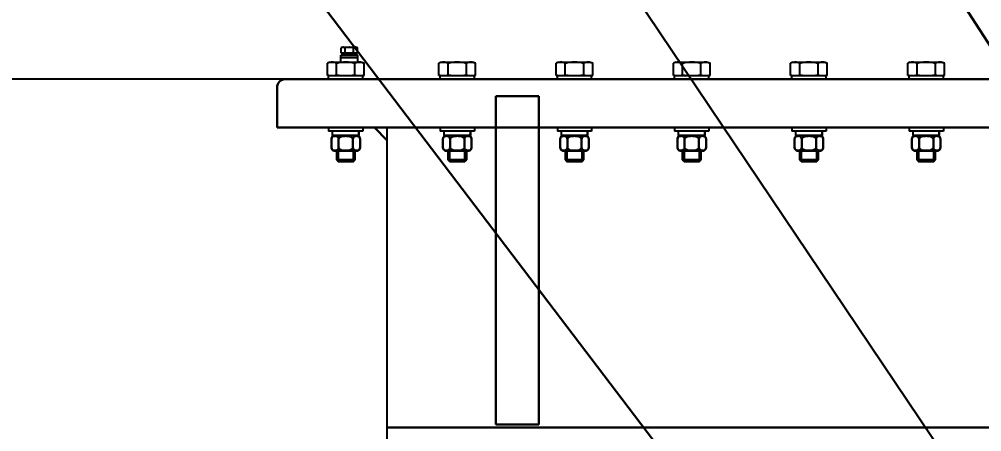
# Model space of a CAD drawing. Extents: x 54056 to 359947, y -41534 to 373650.
# Drawn here: x 79357 to 80031, y -25127 to -24838 of the extents above; entities that cross this region are included whole.
import ezdxf

# ---------------------------------------------------------------- set-up
doc = ezdxf.new("R2010")
doc.units = 0
doc.header["$LTSCALE"] = 3
doc.header["$MEASUREMENT"] = 0
doc.layers.get('0').update_dxf_attribs({"linetype": 'CONTINUOUS', "lineweight": 30})
doc.layers.get('DEFPOINTS').update_dxf_attribs({"linetype": 'CONTINUOUS', "lineweight": 20})
doc.layers.add('02___PRT_ALL_AXES', color=7, linetype='CONTINUOUS')
doc.layers.add('CHAMFER', color=7, linetype='CONTINUOUS')
doc.styles.get("Standard").update_dxf_attribs({"font": 'STFANGSO.TTF', "width": 0.7})
doc.dimstyles.new('1-15', dxfattribs={"dimscale": 20, "dimtxt": 3.5, "dimasz": 2, "dimexe": 1.5, "dimexo": 0.5, "dimgap": 0.5, "dimtad": 1, "dimtoh": 1, "dimdec": 1, "dimdsep": 46, "dimtxsty": 'Standard', "dimcen": 2.5, "dimclrd": 3, "dimclre": 3, "dimclrt": 3, "dimadec": 0, "dimazin": 2, "dimtfac": 1, "dimtdec": 1, "dimtmove": 0, "dimatfit": 2, "dimfxl": 1, "dimarcsym": 0})

# ---------------------------------------------------------------- blocks, each defined once
blk = doc.blocks.new('*D36')
at = {"color": 3, "linetype": 'ByBlock', "lineweight": -2, "transparency": 16777216}
for p, q in [((79861.25, -24880.21), (78268.5, -24880.21)), ((78298.5, -24920.21), (78298.5, -27000.21)), ((79861.25, -27040.21), (78268.5, -27040.21))]:
    blk.add_line(p, q, dxfattribs=at)
at = {"color": 3, "linetype": 'ByBlock', "transparency": 16777216}
for points in [[(78291.84, -24920.21), (78305.17, -24920.21), (78298.5, -24880.21)], [(78291.84, -27000.21), (78305.17, -27000.21), (78298.5, -27040.21)]]:
    blk.add_solid(points, dxfattribs=at)
at = {"layer": 'DEFPOINTS', "color": 0, "linetype": 'ByBlock', "transparency": 16777216}
for p in [(79871.25, -24880.21), (78298.5, -27040.21), (79871.25, -27040.21)]:
    blk.add_point(p, dxfattribs=at)
at = {"color": 3, "linetype": 'ByBlock', "lineweight": 30, "transparency": 16777216, "insert": (78252.66, -25960.21), "char_height": 70, "attachment_point": 5, "rotation": 90}
blk.add_mtext('2145', dxfattribs=at)
blk = doc.blocks.new('*D37')
at = {"color": 3, "linetype": 'ByBlock', "lineweight": -2, "transparency": 16777216}
for p, q in [((80520.75, -24685.21), (78126.99, -24685.21)), ((78156.99, -24725.21), (78156.99, -27000.21)), ((78864.14, -27040.21), (78126.99, -27040.21))]:
    blk.add_line(p, q, dxfattribs=at)
at = {"color": 3, "linetype": 'ByBlock', "transparency": 16777216}
for points in [[(78150.33, -24725.21), (78163.66, -24725.21), (78156.99, -24685.21)], [(78150.33, -27000.21), (78163.66, -27000.21), (78156.99, -27040.21)]]:
    blk.add_solid(points, dxfattribs=at)
at = {"layer": 'DEFPOINTS', "color": 0, "linetype": 'ByBlock', "transparency": 16777216}
for p in [(80530.75, -24685.21), (78156.99, -27040.21), (78874.14, -27040.21)]:
    blk.add_point(p, dxfattribs=at)
at = {"color": 3, "linetype": 'ByBlock', "lineweight": 30, "transparency": 16777216, "insert": (78111.15, -25862.71), "char_height": 70, "attachment_point": 5, "rotation": 90}
blk.add_mtext('2340', dxfattribs=at)

msp = doc.modelspace()

# ---------------------------------------------------------------- linework, layer by layer
at = {"color": 1, "linetype": 'ByBlock'}
for p, q in [((79907.229, -25273), (79370.867, -24566.745)), ((80216.753, -25459.921), (79616.819, -24566.745)), ((80426.453, -25462.498), (79845.652, -24560.802))]:
    msp.add_line(p, q, dxfattribs=at)
at = {"color": 7, "linetype": 'Continuous'}
for p, q in [((79582.476, -24862.013), (79594.024, -24862.013)), ((79592.9, -24863.613), (79592.9, -24862.34)), ((79543.75, -24880.213), (81505.75, -24880.213)), ((79572.918, -24877.713), (79573.874, -24877.713)), ((79578.379, -24877.713), (79581.246, -24877.713)), ((79590.254, -24877.713), (79593.121, -24877.713)), ((79597.626, -24877.713), (79598.582, -24877.713)), ((79650.918, -24877.713), (79651.874, -24877.713)), ((79656.379, -24877.713), (79659.246, -24877.713)), ((79668.254, -24877.713), (79671.121, -24877.713)), ((79675.626, -24877.713), (79676.582, -24877.713)), ((79732.918, -24877.713), (79733.874, -24877.713)), ((79738.379, -24877.713), (79741.246, -24877.713)), ((79750.254, -24877.713), (79753.121, -24877.713)), ((79757.626, -24877.713), (79758.582, -24877.713)), ((79814.918, -24877.713), (79815.874, -24877.713)), ((79820.379, -24877.713), (79823.246, -24877.713)), ((79832.254, -24877.713), (79835.121, -24877.713)), ((79839.626, -24877.713), (79840.582, -24877.713)), ((79896.918, -24877.713), (79897.874, -24877.713)), ((79902.379, -24877.713), (79905.246, -24877.713)), ((79914.254, -24877.713), (79917.121, -24877.713)), ((79921.626, -24877.713), (79922.582, -24877.713)), ((79978.918, -24877.713), (79979.874, -24877.713)), ((79984.379, -24877.713), (79987.246, -24877.713)), ((79996.254, -24877.713), (79999.121, -24877.713)), ((80003.626, -24877.713), (80004.582, -24877.713)), ((79537.75, -24886.213), (79537.75, -24914.213)), ((79690.75, -24892.213), (79690.75, -25122.213)), ((79690.75, -24892.213), (79720.75, -24892.213)), ((79720.75, -25122.213), (79720.75, -24892.213)), ((81328.75, -24914.213), (79537.75, -24914.213)), ((79594.95, -24919.813), (79594.95, -24917.04)), ((79614.75, -24923.213), (79605.75, -24914.213)), ((79672.95, -24919.813), (79672.95, -24917.04)), ((79754.95, -24919.813), (79754.95, -24917.04)), ((79836.95, -24919.813), (79836.95, -24917.04)), ((79918.95, -24919.813), (79918.95, -24917.04)), ((80000.95, -24919.813), (80000.95, -24917.04)), ((79575.735, -24928.109), (79575.735, -24922.317)), ((79576.55, -24919.813), (79594.95, -24919.813)), ((79580.743, -24928.109), (79580.743, -24922.317)), ((79590.758, -24928.109), (79590.758, -24922.317)), ((79594.754, -24919.813), (79594.754, -24919.807)), ((79595.765, -24928.109), (79595.765, -24922.317)), ((79653.735, -24928.109), (79653.735, -24922.317)), ((79654.55, -24919.813), (79672.95, -24919.813)), ((79658.743, -24928.109), (79658.743, -24922.317)), ((79668.758, -24928.109), (79668.758, -24922.317)), ((79672.754, -24919.813), (79672.754, -24919.807)), ((79673.765, -24928.109), (79673.765, -24922.317)), ((79735.735, -24928.109), (79735.735, -24922.317)), ((79736.55, -24919.813), (79754.95, -24919.813)), ((79740.743, -24928.109), (79740.743, -24922.317)), ((79750.758, -24928.109), (79750.758, -24922.317)), ((79754.754, -24919.813), (79754.754, -24919.807)), ((79755.765, -24928.109), (79755.765, -24922.317)), ((79817.735, -24928.109), (79817.735, -24922.317)), ((79818.55, -24919.813), (79836.95, -24919.813)), ((79822.743, -24928.109), (79822.743, -24922.317)), ((79832.758, -24928.109), (79832.758, -24922.317)), ((79836.754, -24919.813), (79836.754, -24919.807)), ((79837.765, -24928.109), (79837.765, -24922.317)), ((79899.735, -24928.109), (79899.735, -24922.317)), ((79900.55, -24919.813), (79918.95, -24919.813)), ((79904.743, -24928.109), (79904.743, -24922.317)), ((79914.758, -24928.109), (79914.758, -24922.317)), ((79918.754, -24919.813), (79918.754, -24919.807)), ((79919.765, -24928.109), (79919.765, -24922.317)), ((79981.735, -24928.109), (79981.735, -24922.317)), ((79982.55, -24919.813), (80000.95, -24919.813)), ((79986.743, -24928.109), (79986.743, -24922.317)), ((79996.758, -24928.109), (79996.758, -24922.317)), ((80000.754, -24919.813), (80000.754, -24919.807)), ((80001.765, -24928.109), (80001.765, -24922.317)), ((79578.239, -24930.613), (79593.261, -24930.613)), ((79579.4, -24930.613), (79579.4, -24936.768)), ((79592.1, -24930.613), (79592.1, -24936.768)), ((79656.239, -24930.613), (79671.261, -24930.613)), ((79657.4, -24930.613), (79657.4, -24936.768)), ((79670.1, -24930.613), (79670.1, -24936.768)), ((79738.239, -24930.613), (79753.261, -24930.613)), ((79739.4, -24930.613), (79739.4, -24936.768)), ((79752.1, -24930.613), (79752.1, -24936.768)), ((79820.239, -24930.613), (79835.261, -24930.613)), ((79821.4, -24930.613), (79821.4, -24936.768)), ((79834.1, -24930.613), (79834.1, -24936.768)), ((79902.239, -24930.613), (79917.261, -24930.613)), ((79903.4, -24930.613), (79903.4, -24936.768)), ((79916.1, -24930.613), (79916.1, -24936.768)), ((79984.239, -24930.613), (79999.261, -24930.613)), ((79985.4, -24930.613), (79985.4, -24936.768)), ((79998.1, -24930.613), (79998.1, -24936.768)), ((79580.67, -24938.038), (79579.4, -24936.768)), ((79592.1, -24936.768), (79579.4, -24936.768)), ((79590.83, -24938.038), (79592.1, -24936.768)), ((79658.67, -24938.038), (79657.4, -24936.768)), ((79670.1, -24936.768), (79657.4, -24936.768)), ((79668.83, -24938.038), (79670.1, -24936.768)), ((79740.67, -24938.038), (79739.4, -24936.768)), ((79752.1, -24936.768), (79739.4, -24936.768)), ((79750.83, -24938.038), (79752.1, -24936.768)), ((79822.67, -24938.038), (79821.4, -24936.768)), ((79834.1, -24936.768), (79821.4, -24936.768)), ((79832.83, -24938.038), (79834.1, -24936.768)), ((79904.67, -24938.038), (79903.4, -24936.768)), ((79916.1, -24936.768), (79903.4, -24936.768)), ((79914.83, -24938.038), (79916.1, -24936.768)), ((79986.67, -24938.038), (79985.4, -24936.768)), ((79998.1, -24936.768), (79985.4, -24936.768)), ((79996.83, -24938.038), (79998.1, -24936.768)), ((79580.353, -24938.038), (79591.148, -24938.038)), ((79658.353, -24938.038), (79669.148, -24938.038)), ((79740.353, -24938.038), (79751.148, -24938.038)), ((79822.353, -24938.038), (79833.148, -24938.038)), ((79904.353, -24938.038), (79915.148, -24938.038)), ((79986.353, -24938.038), (79997.148, -24938.038)), ((79637.75, -25124.213), (79614.75, -25124.213)), ((79637.75, -25124.213), (80069.715, -25124.213)), ((79720.75, -25122.213), (79690.75, -25122.213))]:
    msp.add_line(p, q, dxfattribs=at)
at = {"color": 2, "linetype": 'Continuous'}
for p, q in [((79580.353, -24938.038), (79580.353, -24930.613)), ((79591.148, -24938.038), (79591.148, -24930.613)), ((79658.353, -24938.038), (79658.353, -24930.613)), ((79669.148, -24938.038), (79669.148, -24930.613)), ((79740.353, -24938.038), (79740.353, -24930.613)), ((79751.148, -24938.038), (79751.148, -24930.613)), ((79822.353, -24938.038), (79822.353, -24930.613)), ((79833.148, -24938.038), (79833.148, -24930.613)), ((79904.353, -24938.038), (79904.353, -24930.613)), ((79915.148, -24938.038), (79915.148, -24930.613)), ((79986.353, -24938.038), (79986.353, -24930.613)), ((79997.148, -24938.038), (79997.148, -24930.613))]:
    msp.add_line(p, q, dxfattribs=at)
at = {"color": 7, "linetype": 'Continuous'}
for centre, radius, start, end in [((79543.75, -24886.213), 6, 90, 180), ((79578.239, -24922.317), 2.504, 90, 179.999794), ((79593.261, -24922.317), 2.504, 0, 90), ((79656.239, -24922.317), 2.504, 90, 179.999794), ((79671.261, -24922.317), 2.504, 0, 90), ((79738.239, -24922.317), 2.504, 90, 179.999794), ((79753.261, -24922.317), 2.504, 0, 90), ((79820.239, -24922.317), 2.504, 90, 179.999794), ((79835.261, -24922.317), 2.504, 0, 90), ((79902.239, -24922.317), 2.504, 90, 179.999794), ((79917.261, -24922.317), 2.504, 0, 90), ((79984.239, -24922.317), 2.504, 90, 179.999794), ((79999.261, -24922.317), 2.504, 0, 90), ((79578.239, -24928.109), 2.504, 180.000002, 270), ((79593.261, -24928.109), 2.504, 270, 359.999871), ((79656.239, -24928.109), 2.504, 180.000002, 270), ((79671.261, -24928.109), 2.504, 270, 359.999871), ((79738.239, -24928.109), 2.504, 180.000002, 270), ((79753.261, -24928.109), 2.504, 270, 359.999871), ((79820.239, -24928.109), 2.504, 180.000002, 270), ((79835.261, -24928.109), 2.504, 270, 359.999871), ((79902.239, -24928.109), 2.504, 180.000002, 270), ((79917.261, -24928.109), 2.504, 270, 359.999871), ((79984.239, -24928.109), 2.504, 180.000002, 270), ((79999.261, -24928.109), 2.504, 270, 359.999871)]:
    msp.add_arc(centre, radius, start, end, dxfattribs=at)
for centre, major_axis, start_param, end_param in [((79588.25, -24861.84), (0, 8.054), 4.4904069, 4.6908819), ((79588.25, -24862.34), (0, 8.054), -1.7295451, -1.536876), ((79585.75, -24916.54), (0, 15.935), 4.5058642, 4.7015192), ((79585.75, -24917.04), (0, 15.935), -1.7457208, -1.5527772), ((79663.75, -24916.54), (0, 15.935), 4.5058642, 4.7015192), ((79663.75, -24917.04), (0, 15.935), -1.7457208, -1.5527772), ((79745.75, -24916.54), (0, 15.935), 4.5058642, 4.7015192), ((79745.75, -24917.04), (0, 15.935), -1.7457208, -1.5527772), ((79827.75, -24916.54), (0, 15.935), 4.5058642, 4.7015192), ((79827.75, -24917.04), (0, 15.935), -1.7457208, -1.5527772), ((79909.75, -24916.54), (0, 15.935), 4.5058642, 4.7015192), ((79909.75, -24917.04), (0, 15.935), -1.7457208, -1.5527772), ((79991.75, -24916.54), (0, 15.935), 4.5058642, 4.7015192), ((79991.75, -24917.04), (0, 15.935), -1.7457208, -1.5527772)]:
    msp.add_ellipse(centre, major_axis=major_axis, ratio=0.5773503, start_param=start_param, end_param=end_param, dxfattribs=at)
for points, knots in [([(79579.4, -24920.288), (79579.073, -24920.166), (79578.37, -24920.061), (79577.291, -24920.145), (79576.083, -24920.746), (79575.735, -24921.759), (79575.735, -24922.317)], [0, 0, 0, 0, 0.2140288, 0.4263906, 0.658478, 1, 1, 1, 1]), ([(79580.743, -24922.317), (79580.743, -24921.811), (79580.471, -24920.908), (79579.724, -24920.409), (79579.4, -24920.288)], [0, 0, 0, 0, 0.5933627, 1, 1, 1, 1]), ([(79590.758, -24922.317), (79590.758, -24922.071), (79590.598, -24921.572), (79590.066, -24921.035), (79589.414, -24920.666), (79588.473, -24920.339), (79587.24, -24920.141), (79585.751, -24920.078), (79584.261, -24920.141), (79583.028, -24920.338), (79582.087, -24920.666), (79581.435, -24921.035), (79580.902, -24921.572), (79580.743, -24922.071), (79580.743, -24922.317)], [0, 0, 0, 0, 0.0619982, 0.1243731, 0.1869244, 0.2495357, 0.3746946, 0.4999514, 0.6252133, 0.7503915, 0.8130192, 0.8755882, 0.9379929, 1, 1, 1, 1]), ([(79592.1, -24920.288), (79591.775, -24920.41), (79591.029, -24920.908), (79590.758, -24921.811), (79590.758, -24922.317)], [0, 0, 0, 0, 0.4066719, 1, 1, 1, 1]), ([(79595.765, -24922.317), (79595.765, -24921.759), (79595.417, -24920.746), (79594.209, -24920.145), (79593.13, -24920.061), (79592.427, -24920.166), (79592.1, -24920.288)], [0, 0, 0, 0, 0.3414928, 0.5735687, 0.7859444, 1, 1, 1, 1]), ([(79657.4, -24920.288), (79657.073, -24920.166), (79656.37, -24920.061), (79655.291, -24920.145), (79654.083, -24920.746), (79653.735, -24921.759), (79653.735, -24922.317)], [0, 0, 0, 0, 0.2140288, 0.4263906, 0.658478, 1, 1, 1, 1]), ([(79658.743, -24922.317), (79658.743, -24921.811), (79658.471, -24920.908), (79657.724, -24920.409), (79657.4, -24920.288)], [0, 0, 0, 0, 0.5933627, 1, 1, 1, 1]), ([(79668.758, -24922.317), (79668.758, -24922.071), (79668.598, -24921.572), (79668.066, -24921.035), (79667.414, -24920.666), (79666.473, -24920.339), (79665.24, -24920.141), (79663.751, -24920.078), (79662.261, -24920.141), (79661.028, -24920.338), (79660.087, -24920.666), (79659.435, -24921.035), (79658.902, -24921.572), (79658.743, -24922.071), (79658.743, -24922.317)], [0, 0, 0, 0, 0.0619982, 0.1243731, 0.1869244, 0.2495357, 0.3746946, 0.4999514, 0.6252133, 0.7503915, 0.8130192, 0.8755882, 0.9379929, 1, 1, 1, 1]), ([(79670.1, -24920.288), (79669.775, -24920.41), (79669.029, -24920.908), (79668.758, -24921.811), (79668.758, -24922.317)], [0, 0, 0, 0, 0.4066719, 1, 1, 1, 1]), ([(79673.765, -24922.317), (79673.765, -24921.759), (79673.417, -24920.746), (79672.209, -24920.145), (79671.13, -24920.061), (79670.427, -24920.166), (79670.1, -24920.288)], [0, 0, 0, 0, 0.3414928, 0.5735687, 0.7859444, 1, 1, 1, 1]), ([(79739.4, -24920.288), (79739.073, -24920.166), (79738.37, -24920.061), (79737.291, -24920.145), (79736.083, -24920.746), (79735.735, -24921.759), (79735.735, -24922.317)], [0, 0, 0, 0, 0.2140288, 0.4263906, 0.658478, 1, 1, 1, 1]), ([(79740.743, -24922.317), (79740.743, -24921.811), (79740.471, -24920.908), (79739.724, -24920.409), (79739.4, -24920.288)], [0, 0, 0, 0, 0.5933627, 1, 1, 1, 1]), ([(79750.758, -24922.317), (79750.758, -24922.071), (79750.598, -24921.572), (79750.066, -24921.035), (79749.414, -24920.666), (79748.473, -24920.339), (79747.24, -24920.141), (79745.751, -24920.078), (79744.261, -24920.141), (79743.028, -24920.338), (79742.087, -24920.666), (79741.435, -24921.035), (79740.902, -24921.572), (79740.743, -24922.071), (79740.743, -24922.317)], [0, 0, 0, 0, 0.0619982, 0.1243731, 0.1869244, 0.2495357, 0.3746946, 0.4999514, 0.6252133, 0.7503915, 0.8130192, 0.8755882, 0.9379929, 1, 1, 1, 1]), ([(79752.1, -24920.288), (79751.775, -24920.41), (79751.029, -24920.908), (79750.758, -24921.811), (79750.758, -24922.317)], [0, 0, 0, 0, 0.4066719, 1, 1, 1, 1]), ([(79755.765, -24922.317), (79755.765, -24921.759), (79755.417, -24920.746), (79754.209, -24920.145), (79753.13, -24920.061), (79752.427, -24920.166), (79752.1, -24920.288)], [0, 0, 0, 0, 0.3414928, 0.5735687, 0.7859444, 1, 1, 1, 1]), ([(79821.4, -24920.288), (79821.073, -24920.166), (79820.37, -24920.061), (79819.291, -24920.145), (79818.083, -24920.746), (79817.735, -24921.759), (79817.735, -24922.317)], [0, 0, 0, 0, 0.2140288, 0.4263906, 0.658478, 1, 1, 1, 1]), ([(79822.743, -24922.317), (79822.743, -24921.811), (79822.471, -24920.908), (79821.724, -24920.409), (79821.4, -24920.288)], [0, 0, 0, 0, 0.5933627, 1, 1, 1, 1]), ([(79832.758, -24922.317), (79832.758, -24922.071), (79832.598, -24921.572), (79832.066, -24921.035), (79831.414, -24920.666), (79830.473, -24920.339), (79829.24, -24920.141), (79827.751, -24920.078), (79826.261, -24920.141), (79825.028, -24920.338), (79824.087, -24920.666), (79823.435, -24921.035), (79822.902, -24921.572), (79822.743, -24922.071), (79822.743, -24922.317)], [0, 0, 0, 0, 0.0619982, 0.1243731, 0.1869244, 0.2495357, 0.3746946, 0.4999514, 0.6252133, 0.7503915, 0.8130192, 0.8755882, 0.9379929, 1, 1, 1, 1]), ([(79834.1, -24920.288), (79833.775, -24920.41), (79833.029, -24920.908), (79832.758, -24921.811), (79832.758, -24922.317)], [0, 0, 0, 0, 0.4066719, 1, 1, 1, 1]), ([(79837.765, -24922.317), (79837.765, -24921.759), (79837.417, -24920.746), (79836.209, -24920.145), (79835.13, -24920.061), (79834.427, -24920.166), (79834.1, -24920.288)], [0, 0, 0, 0, 0.3414928, 0.5735687, 0.7859444, 1, 1, 1, 1]), ([(79903.4, -24920.288), (79903.073, -24920.166), (79902.37, -24920.061), (79901.291, -24920.145), (79900.083, -24920.746), (79899.735, -24921.759), (79899.735, -24922.317)], [0, 0, 0, 0, 0.2140288, 0.4263906, 0.658478, 1, 1, 1, 1]), ([(79904.743, -24922.317), (79904.743, -24921.811), (79904.471, -24920.908), (79903.724, -24920.409), (79903.4, -24920.288)], [0, 0, 0, 0, 0.5933627, 1, 1, 1, 1]), ([(79914.758, -24922.317), (79914.758, -24922.071), (79914.598, -24921.572), (79914.066, -24921.035), (79913.414, -24920.666), (79912.473, -24920.339), (79911.24, -24920.141), (79909.751, -24920.078), (79908.261, -24920.141), (79907.028, -24920.338), (79906.087, -24920.666), (79905.435, -24921.035), (79904.902, -24921.572), (79904.743, -24922.071), (79904.743, -24922.317)], [0, 0, 0, 0, 0.0619982, 0.1243731, 0.1869244, 0.2495357, 0.3746946, 0.4999514, 0.6252133, 0.7503915, 0.8130192, 0.8755882, 0.9379929, 1, 1, 1, 1]), ([(79916.1, -24920.288), (79915.775, -24920.41), (79915.029, -24920.908), (79914.758, -24921.811), (79914.758, -24922.317)], [0, 0, 0, 0, 0.4066719, 1, 1, 1, 1]), ([(79919.765, -24922.317), (79919.765, -24921.759), (79919.417, -24920.746), (79918.209, -24920.145), (79917.13, -24920.061), (79916.427, -24920.166), (79916.1, -24920.288)], [0, 0, 0, 0, 0.3414928, 0.5735687, 0.7859444, 1, 1, 1, 1]), ([(79985.4, -24920.288), (79985.073, -24920.166), (79984.37, -24920.061), (79983.291, -24920.145), (79982.083, -24920.746), (79981.735, -24921.759), (79981.735, -24922.317)], [0, 0, 0, 0, 0.2140288, 0.4263906, 0.658478, 1, 1, 1, 1]), ([(79986.743, -24922.317), (79986.743, -24921.811), (79986.471, -24920.908), (79985.724, -24920.409), (79985.4, -24920.288)], [0, 0, 0, 0, 0.5933627, 1, 1, 1, 1]), ([(79996.758, -24922.317), (79996.758, -24922.071), (79996.598, -24921.572), (79996.066, -24921.035), (79995.414, -24920.666), (79994.473, -24920.339), (79993.24, -24920.141), (79991.751, -24920.078), (79990.261, -24920.141), (79989.028, -24920.338), (79988.087, -24920.666), (79987.435, -24921.035), (79986.902, -24921.572), (79986.743, -24922.071), (79986.743, -24922.317)], [0, 0, 0, 0, 0.0619982, 0.1243731, 0.1869244, 0.2495357, 0.3746946, 0.4999514, 0.6252133, 0.7503915, 0.8130192, 0.8755882, 0.9379929, 1, 1, 1, 1]), ([(79998.1, -24920.288), (79997.775, -24920.41), (79997.029, -24920.908), (79996.758, -24921.811), (79996.758, -24922.317)], [0, 0, 0, 0, 0.4066719, 1, 1, 1, 1]), ([(80001.765, -24922.317), (80001.765, -24921.759), (80001.417, -24920.746), (80000.209, -24920.145), (79999.13, -24920.061), (79998.427, -24920.166), (79998.1, -24920.288)], [0, 0, 0, 0, 0.3414928, 0.5735687, 0.7859444, 1, 1, 1, 1]), ([(79575.735, -24928.109), (79575.735, -24928.667), (79576.083, -24929.679), (79577.291, -24930.281), (79578.37, -24930.364), (79579.073, -24930.26), (79579.4, -24930.137)], [0, 0, 0, 0, 0.3414567, 0.5735418, 0.7859316, 1, 1, 1, 1]), ([(79579.4, -24930.137), (79579.725, -24930.016), (79580.471, -24929.518), (79580.743, -24928.614), (79580.743, -24928.109)], [0, 0, 0, 0, 0.4066668, 1, 1, 1, 1]), ([(79580.743, -24928.109), (79580.743, -24928.355), (79580.902, -24928.853), (79581.434, -24929.39), (79582.086, -24929.76), (79583.027, -24930.087), (79584.26, -24930.285), (79585.749, -24930.348), (79587.239, -24930.285), (79588.472, -24930.087), (79589.413, -24929.76), (79590.065, -24929.391), (79590.598, -24928.854), (79590.758, -24928.355), (79590.758, -24928.109)], [0, 0, 0, 0, 0.0619976, 0.1243723, 0.1869241, 0.249535, 0.3746935, 0.4999505, 0.6252127, 0.7503919, 0.8130201, 0.8755886, 0.9379912, 1, 1, 1, 1]), ([(79590.758, -24928.109), (79590.758, -24928.614), (79591.029, -24929.518), (79591.775, -24930.016), (79592.1, -24930.138)], [0, 0, 0, 0, 0.5933064, 1, 1, 1, 1]), ([(79592.1, -24930.138), (79592.427, -24930.26), (79593.13, -24930.364), (79594.209, -24930.281), (79595.417, -24929.68), (79595.765, -24928.667), (79595.765, -24928.109)], [0, 0, 0, 0, 0.2140404, 0.4264122, 0.6585092, 1, 1, 1, 1]), ([(79653.735, -24928.109), (79653.735, -24928.667), (79654.083, -24929.679), (79655.291, -24930.281), (79656.37, -24930.364), (79657.073, -24930.26), (79657.4, -24930.137)], [0, 0, 0, 0, 0.3414567, 0.5735418, 0.7859316, 1, 1, 1, 1]), ([(79657.4, -24930.137), (79657.725, -24930.016), (79658.471, -24929.518), (79658.743, -24928.614), (79658.743, -24928.109)], [0, 0, 0, 0, 0.4066668, 1, 1, 1, 1]), ([(79658.743, -24928.109), (79658.743, -24928.355), (79658.902, -24928.853), (79659.434, -24929.39), (79660.086, -24929.76), (79661.027, -24930.087), (79662.26, -24930.285), (79663.749, -24930.348), (79665.239, -24930.285), (79666.472, -24930.087), (79667.413, -24929.76), (79668.065, -24929.391), (79668.598, -24928.854), (79668.758, -24928.355), (79668.758, -24928.109)], [0, 0, 0, 0, 0.0619976, 0.1243723, 0.1869241, 0.249535, 0.3746935, 0.4999505, 0.6252127, 0.7503919, 0.8130201, 0.8755886, 0.9379912, 1, 1, 1, 1]), ([(79668.758, -24928.109), (79668.758, -24928.614), (79669.029, -24929.518), (79669.775, -24930.016), (79670.1, -24930.138)], [0, 0, 0, 0, 0.5933064, 1, 1, 1, 1]), ([(79670.1, -24930.138), (79670.427, -24930.26), (79671.13, -24930.364), (79672.209, -24930.281), (79673.417, -24929.68), (79673.765, -24928.667), (79673.765, -24928.109)], [0, 0, 0, 0, 0.2140404, 0.4264122, 0.6585092, 1, 1, 1, 1]), ([(79735.735, -24928.109), (79735.735, -24928.667), (79736.083, -24929.679), (79737.291, -24930.281), (79738.37, -24930.364), (79739.073, -24930.26), (79739.4, -24930.137)], [0, 0, 0, 0, 0.3414567, 0.5735418, 0.7859316, 1, 1, 1, 1]), ([(79739.4, -24930.137), (79739.725, -24930.016), (79740.471, -24929.518), (79740.743, -24928.614), (79740.743, -24928.109)], [0, 0, 0, 0, 0.4066668, 1, 1, 1, 1]), ([(79740.743, -24928.109), (79740.743, -24928.355), (79740.902, -24928.853), (79741.434, -24929.39), (79742.086, -24929.76), (79743.027, -24930.087), (79744.26, -24930.285), (79745.749, -24930.348), (79747.239, -24930.285), (79748.472, -24930.087), (79749.413, -24929.76), (79750.065, -24929.391), (79750.598, -24928.854), (79750.758, -24928.355), (79750.758, -24928.109)], [0, 0, 0, 0, 0.0619976, 0.1243723, 0.1869241, 0.249535, 0.3746935, 0.4999505, 0.6252127, 0.7503919, 0.8130201, 0.8755886, 0.9379912, 1, 1, 1, 1]), ([(79750.758, -24928.109), (79750.758, -24928.614), (79751.029, -24929.518), (79751.775, -24930.016), (79752.1, -24930.138)], [0, 0, 0, 0, 0.5933064, 1, 1, 1, 1]), ([(79752.1, -24930.138), (79752.427, -24930.26), (79753.13, -24930.364), (79754.209, -24930.281), (79755.417, -24929.68), (79755.765, -24928.667), (79755.765, -24928.109)], [0, 0, 0, 0, 0.2140404, 0.4264122, 0.6585092, 1, 1, 1, 1]), ([(79817.735, -24928.109), (79817.735, -24928.667), (79818.083, -24929.679), (79819.291, -24930.281), (79820.37, -24930.364), (79821.073, -24930.26), (79821.4, -24930.137)], [0, 0, 0, 0, 0.3414567, 0.5735418, 0.7859316, 1, 1, 1, 1]), ([(79821.4, -24930.137), (79821.725, -24930.016), (79822.471, -24929.518), (79822.743, -24928.614), (79822.743, -24928.109)], [0, 0, 0, 0, 0.4066668, 1, 1, 1, 1]), ([(79822.743, -24928.109), (79822.743, -24928.355), (79822.902, -24928.853), (79823.434, -24929.39), (79824.086, -24929.76), (79825.027, -24930.087), (79826.26, -24930.285), (79827.749, -24930.348), (79829.239, -24930.285), (79830.472, -24930.087), (79831.413, -24929.76), (79832.065, -24929.391), (79832.598, -24928.854), (79832.758, -24928.355), (79832.758, -24928.109)], [0, 0, 0, 0, 0.0619976, 0.1243723, 0.1869241, 0.249535, 0.3746935, 0.4999505, 0.6252127, 0.7503919, 0.8130201, 0.8755886, 0.9379912, 1, 1, 1, 1]), ([(79832.758, -24928.109), (79832.758, -24928.614), (79833.029, -24929.518), (79833.775, -24930.016), (79834.1, -24930.138)], [0, 0, 0, 0, 0.5933064, 1, 1, 1, 1]), ([(79834.1, -24930.138), (79834.427, -24930.26), (79835.13, -24930.364), (79836.209, -24930.281), (79837.417, -24929.68), (79837.765, -24928.667), (79837.765, -24928.109)], [0, 0, 0, 0, 0.2140404, 0.4264122, 0.6585092, 1, 1, 1, 1]), ([(79899.735, -24928.109), (79899.735, -24928.667), (79900.083, -24929.679), (79901.291, -24930.281), (79902.37, -24930.364), (79903.073, -24930.26), (79903.4, -24930.137)], [0, 0, 0, 0, 0.3414567, 0.5735418, 0.7859316, 1, 1, 1, 1]), ([(79903.4, -24930.137), (79903.725, -24930.016), (79904.471, -24929.518), (79904.743, -24928.614), (79904.743, -24928.109)], [0, 0, 0, 0, 0.4066668, 1, 1, 1, 1]), ([(79904.743, -24928.109), (79904.743, -24928.355), (79904.902, -24928.853), (79905.434, -24929.39), (79906.086, -24929.76), (79907.027, -24930.087), (79908.26, -24930.285), (79909.749, -24930.348), (79911.239, -24930.285), (79912.472, -24930.087), (79913.413, -24929.76), (79914.065, -24929.391), (79914.598, -24928.854), (79914.758, -24928.355), (79914.758, -24928.109)], [0, 0, 0, 0, 0.0619976, 0.1243723, 0.1869241, 0.249535, 0.3746935, 0.4999505, 0.6252127, 0.7503919, 0.8130201, 0.8755886, 0.9379912, 1, 1, 1, 1]), ([(79914.758, -24928.109), (79914.758, -24928.614), (79915.029, -24929.518), (79915.775, -24930.016), (79916.1, -24930.138)], [0, 0, 0, 0, 0.5933064, 1, 1, 1, 1]), ([(79916.1, -24930.138), (79916.427, -24930.26), (79917.13, -24930.364), (79918.209, -24930.281), (79919.417, -24929.68), (79919.765, -24928.667), (79919.765, -24928.109)], [0, 0, 0, 0, 0.2140404, 0.4264122, 0.6585092, 1, 1, 1, 1]), ([(79981.735, -24928.109), (79981.735, -24928.667), (79982.083, -24929.679), (79983.291, -24930.281), (79984.37, -24930.364), (79985.073, -24930.26), (79985.4, -24930.137)], [0, 0, 0, 0, 0.3414567, 0.5735418, 0.7859316, 1, 1, 1, 1]), ([(79985.4, -24930.137), (79985.725, -24930.016), (79986.471, -24929.518), (79986.743, -24928.614), (79986.743, -24928.109)], [0, 0, 0, 0, 0.4066668, 1, 1, 1, 1]), ([(79986.743, -24928.109), (79986.743, -24928.355), (79986.902, -24928.853), (79987.434, -24929.39), (79988.086, -24929.76), (79989.027, -24930.087), (79990.26, -24930.285), (79991.749, -24930.348), (79993.239, -24930.285), (79994.472, -24930.087), (79995.413, -24929.76), (79996.065, -24929.391), (79996.598, -24928.854), (79996.758, -24928.355), (79996.758, -24928.109)], [0, 0, 0, 0, 0.0619976, 0.1243723, 0.1869241, 0.249535, 0.3746935, 0.4999505, 0.6252127, 0.7503919, 0.8130201, 0.8755886, 0.9379912, 1, 1, 1, 1]), ([(79996.758, -24928.109), (79996.758, -24928.614), (79997.029, -24929.518), (79997.775, -24930.016), (79998.1, -24930.138)], [0, 0, 0, 0, 0.5933064, 1, 1, 1, 1]), ([(79998.1, -24930.138), (79998.427, -24930.26), (79999.13, -24930.364), (80000.209, -24930.281), (80001.417, -24929.68), (80001.765, -24928.667), (80001.765, -24928.109)], [0, 0, 0, 0, 0.2140404, 0.4264122, 0.6585092, 1, 1, 1, 1])]:
    msp.add_open_spline(points, degree=3, knots=knots, dxfattribs=at)
at = {"layer": '02___PRT_ALL_AXES', "color": 7, "linetype": 'Continuous'}
for p, q in [((79582.25, -24868.467), (79582.25, -24863.613)), ((79582.25, -24863.613), (79594.25, -24863.613)), ((79583.25, -24858.013), (79582.476, -24858.333)), ((79582.476, -24862.013), (79582.476, -24858.333)), ((79583.25, -24858.013), (79593.25, -24858.013)), ((79583.6, -24863.613), (79583.6, -24862.013)), ((79585.363, -24862.013), (79585.363, -24858.333)), ((79591.137, -24862.013), (79591.137, -24858.333)), ((79593.25, -24858.013), (79594.024, -24858.333)), ((79594.024, -24862.013), (79594.024, -24858.333)), ((79594.25, -24868.467), (79594.25, -24863.613)), ((79574.638, -24868.467), (79572.918, -24869.179)), ((79572.918, -24877.713), (79572.918, -24869.179)), ((79574.638, -24868.467), (79596.863, -24868.467)), ((79579.334, -24877.713), (79579.334, -24869.179)), ((79582.25, -24865.213), (79594.25, -24865.213)), ((79592.166, -24877.713), (79592.166, -24869.179)), ((79596.863, -24868.467), (79598.582, -24869.179)), ((79598.582, -24877.713), (79598.582, -24869.179)), ((79652.638, -24868.467), (79650.918, -24869.179)), ((79650.918, -24877.713), (79650.918, -24869.179)), ((79652.638, -24868.467), (79674.863, -24868.467)), ((79657.334, -24877.713), (79657.334, -24869.179)), ((79670.166, -24877.713), (79670.166, -24869.179)), ((79674.863, -24868.467), (79676.582, -24869.179)), ((79676.582, -24877.713), (79676.582, -24869.179)), ((79734.638, -24868.467), (79732.918, -24869.179)), ((79732.918, -24877.713), (79732.918, -24869.179)), ((79734.638, -24868.467), (79756.863, -24868.467)), ((79739.334, -24877.713), (79739.334, -24869.179)), ((79752.166, -24877.713), (79752.166, -24869.179)), ((79756.863, -24868.467), (79758.582, -24869.179)), ((79758.582, -24877.713), (79758.582, -24869.179)), ((79816.638, -24868.467), (79814.918, -24869.179)), ((79814.918, -24877.713), (79814.918, -24869.179)), ((79816.638, -24868.467), (79838.863, -24868.467)), ((79821.334, -24877.713), (79821.334, -24869.179)), ((79834.166, -24877.713), (79834.166, -24869.179)), ((79838.863, -24868.467), (79840.582, -24869.179)), ((79840.582, -24877.713), (79840.582, -24869.179)), ((79898.638, -24868.467), (79896.918, -24869.179)), ((79896.918, -24877.713), (79896.918, -24869.179)), ((79898.638, -24868.467), (79920.863, -24868.467)), ((79903.334, -24877.713), (79903.334, -24869.179)), ((79916.166, -24877.713), (79916.166, -24869.179)), ((79920.863, -24868.467), (79922.582, -24869.179)), ((79922.582, -24877.713), (79922.582, -24869.179)), ((79980.638, -24868.467), (79978.918, -24869.179)), ((79978.918, -24877.713), (79978.918, -24869.179)), ((79980.638, -24868.467), (80002.863, -24868.467)), ((79985.334, -24877.713), (79985.334, -24869.179)), ((79998.166, -24877.713), (79998.166, -24869.179)), ((80002.863, -24868.467), (80004.582, -24869.179)), ((80004.582, -24877.713), (80004.582, -24869.179)), ((79573.75, -24880.213), (79573.75, -24877.713)), ((79573.874, -24877.713), (79578.379, -24877.713)), ((79581.246, -24877.713), (79590.254, -24877.713)), ((79593.121, -24877.713), (79597.626, -24877.713)), ((79597.75, -24880.213), (79597.75, -24877.713)), ((79651.75, -24880.213), (79651.75, -24877.713)), ((79651.874, -24877.713), (79656.379, -24877.713)), ((79659.246, -24877.713), (79668.254, -24877.713)), ((79671.121, -24877.713), (79675.626, -24877.713)), ((79675.75, -24880.213), (79675.75, -24877.713)), ((79733.75, -24880.213), (79733.75, -24877.713)), ((79733.874, -24877.713), (79738.379, -24877.713)), ((79741.246, -24877.713), (79750.254, -24877.713)), ((79753.121, -24877.713), (79757.626, -24877.713)), ((79757.75, -24880.213), (79757.75, -24877.713)), ((79815.75, -24880.213), (79815.75, -24877.713)), ((79815.874, -24877.713), (79820.379, -24877.713)), ((79823.246, -24877.713), (79832.254, -24877.713)), ((79835.121, -24877.713), (79839.626, -24877.713)), ((79839.75, -24880.213), (79839.75, -24877.713)), ((79897.75, -24880.213), (79897.75, -24877.713)), ((79897.874, -24877.713), (79902.379, -24877.713)), ((79905.246, -24877.713), (79914.254, -24877.713)), ((79917.121, -24877.713), (79921.626, -24877.713)), ((79921.75, -24880.213), (79921.75, -24877.713)), ((79979.75, -24880.213), (79979.75, -24877.713)), ((79979.874, -24877.713), (79984.379, -24877.713)), ((79987.246, -24877.713), (79996.254, -24877.713)), ((79999.121, -24877.713), (80003.626, -24877.713)), ((80003.75, -24880.213), (80003.75, -24877.713)), ((79573.75, -24914.213), (79573.75, -24916.713)), ((79597.75, -24916.713), (79573.75, -24916.713)), ((79576.55, -24919.813), (79576.55, -24916.713)), ((79597.75, -24914.213), (79597.75, -24916.713)), ((79651.75, -24914.213), (79651.75, -24916.713)), ((79675.75, -24916.713), (79651.75, -24916.713)), ((79654.55, -24919.813), (79654.55, -24916.713)), ((79675.75, -24914.213), (79675.75, -24916.713)), ((79733.75, -24914.213), (79733.75, -24916.713)), ((79757.75, -24916.713), (79733.75, -24916.713)), ((79736.55, -24919.813), (79736.55, -24916.713)), ((79757.75, -24914.213), (79757.75, -24916.713)), ((79815.75, -24914.213), (79815.75, -24916.713)), ((79839.75, -24916.713), (79815.75, -24916.713)), ((79818.55, -24919.813), (79818.55, -24916.713)), ((79839.75, -24914.213), (79839.75, -24916.713)), ((79897.75, -24914.213), (79897.75, -24916.713)), ((79921.75, -24916.713), (79897.75, -24916.713)), ((79900.55, -24919.813), (79900.55, -24916.713)), ((79921.75, -24914.213), (79921.75, -24916.713)), ((79979.75, -24914.213), (79979.75, -24916.713)), ((80003.75, -24916.713), (79979.75, -24916.713)), ((79982.55, -24919.813), (79982.55, -24916.713)), ((80003.75, -24914.213), (80003.75, -24916.713))]:
    msp.add_line(p, q, dxfattribs=at)
for points, knots in [([(79583.92, -24858.013), (79583.798, -24858.013), (79583.303, -24858.043), (79582.822, -24858.19), (79582.476, -24858.333)], [0, 0, 0, 0, 0.2452925, 1, 1, 1, 1]), ([(79585.363, -24858.333), (79585.246, -24858.284), (79584.784, -24858.11), (79584.287, -24858.013), (79583.92, -24858.013)], [0, 0, 0, 0, 0.2572347, 1, 1, 1, 1]), ([(79592.58, -24858.013), (79592.459, -24858.013), (79591.964, -24858.043), (79591.482, -24858.19), (79591.137, -24858.333)], [0, 0, 0, 0, 0.2452925, 1, 1, 1, 1]), ([(79594.024, -24858.333), (79593.906, -24858.284), (79593.444, -24858.11), (79592.947, -24858.013), (79592.58, -24858.013)], [0, 0, 0, 0, 0.2572347, 1, 1, 1, 1]), ([(79574.674, -24868.622), (79574.526, -24868.653), (79573.928, -24868.796), (79573.346, -24869.002), (79572.918, -24869.179)], [0, 0, 0, 0, 0.2461746, 1, 1, 1, 1]), ([(79576.126, -24868.467), (79576.005, -24868.467), (79575.518, -24868.48), (79575.032, -24868.547), (79574.674, -24868.622)], [0, 0, 0, 0, 0.2488598, 1, 1, 1, 1]), ([(79579.334, -24869.179), (79578.817, -24868.965), (79578.025, -24868.694), (79576.939, -24868.5), (79576.396, -24868.467), (79576.126, -24868.467)], [0, 0, 0, 0, 0.5077631, 0.7551173, 1, 1, 1, 1]), ([(79585.75, -24868.467), (79584.673, -24868.467), (79582.517, -24868.601), (79580.389, -24868.961), (79579.334, -24869.179)], [0, 0, 0, 0, 0.4999515, 1, 1, 1, 1]), ([(79592.166, -24869.179), (79591.111, -24868.961), (79588.983, -24868.601), (79586.827, -24868.467), (79585.75, -24868.467)], [0, 0, 0, 0, 0.500044, 1, 1, 1, 1]), ([(79595.374, -24868.467), (79595.104, -24868.467), (79594.561, -24868.5), (79593.475, -24868.694), (79592.683, -24868.965), (79592.166, -24869.179)], [0, 0, 0, 0, 0.2448803, 0.4922326, 1, 1, 1, 1]), ([(79598.582, -24869.179), (79598.065, -24868.965), (79597.273, -24868.694), (79596.186, -24868.5), (79595.643, -24868.467), (79595.374, -24868.467)], [0, 0, 0, 0, 0.5077631, 0.7551173, 1, 1, 1, 1]), ([(79652.674, -24868.622), (79652.526, -24868.653), (79651.928, -24868.796), (79651.346, -24869.002), (79650.918, -24869.179)], [0, 0, 0, 0, 0.2461746, 1, 1, 1, 1]), ([(79654.126, -24868.467), (79654.005, -24868.467), (79653.518, -24868.48), (79653.032, -24868.547), (79652.674, -24868.622)], [0, 0, 0, 0, 0.2488598, 1, 1, 1, 1]), ([(79657.334, -24869.179), (79656.817, -24868.965), (79656.025, -24868.694), (79654.939, -24868.5), (79654.396, -24868.467), (79654.126, -24868.467)], [0, 0, 0, 0, 0.5077631, 0.7551173, 1, 1, 1, 1]), ([(79663.75, -24868.467), (79662.673, -24868.467), (79660.517, -24868.601), (79658.389, -24868.961), (79657.334, -24869.179)], [0, 0, 0, 0, 0.4999515, 1, 1, 1, 1]), ([(79670.166, -24869.179), (79669.111, -24868.961), (79666.983, -24868.601), (79664.827, -24868.467), (79663.75, -24868.467)], [0, 0, 0, 0, 0.500044, 1, 1, 1, 1]), ([(79673.374, -24868.467), (79673.104, -24868.467), (79672.561, -24868.5), (79671.475, -24868.694), (79670.683, -24868.965), (79670.166, -24869.179)], [0, 0, 0, 0, 0.2448803, 0.4922326, 1, 1, 1, 1]), ([(79676.582, -24869.179), (79676.065, -24868.965), (79675.273, -24868.694), (79674.186, -24868.5), (79673.643, -24868.467), (79673.374, -24868.467)], [0, 0, 0, 0, 0.5077631, 0.7551173, 1, 1, 1, 1]), ([(79734.674, -24868.622), (79734.526, -24868.653), (79733.928, -24868.796), (79733.346, -24869.002), (79732.918, -24869.179)], [0, 0, 0, 0, 0.2461746, 1, 1, 1, 1]), ([(79736.126, -24868.467), (79736.005, -24868.467), (79735.518, -24868.48), (79735.032, -24868.547), (79734.674, -24868.622)], [0, 0, 0, 0, 0.2488598, 1, 1, 1, 1]), ([(79739.334, -24869.179), (79738.817, -24868.965), (79738.025, -24868.694), (79736.939, -24868.5), (79736.396, -24868.467), (79736.126, -24868.467)], [0, 0, 0, 0, 0.5077631, 0.7551173, 1, 1, 1, 1]), ([(79745.75, -24868.467), (79744.673, -24868.467), (79742.517, -24868.601), (79740.389, -24868.961), (79739.334, -24869.179)], [0, 0, 0, 0, 0.4999515, 1, 1, 1, 1]), ([(79752.166, -24869.179), (79751.111, -24868.961), (79748.983, -24868.601), (79746.827, -24868.467), (79745.75, -24868.467)], [0, 0, 0, 0, 0.500044, 1, 1, 1, 1]), ([(79755.374, -24868.467), (79755.104, -24868.467), (79754.561, -24868.5), (79753.475, -24868.694), (79752.683, -24868.965), (79752.166, -24869.179)], [0, 0, 0, 0, 0.2448803, 0.4922326, 1, 1, 1, 1]), ([(79758.582, -24869.179), (79758.065, -24868.965), (79757.273, -24868.694), (79756.186, -24868.5), (79755.643, -24868.467), (79755.374, -24868.467)], [0, 0, 0, 0, 0.5077631, 0.7551173, 1, 1, 1, 1]), ([(79816.674, -24868.622), (79816.526, -24868.653), (79815.928, -24868.796), (79815.346, -24869.002), (79814.918, -24869.179)], [0, 0, 0, 0, 0.2461746, 1, 1, 1, 1]), ([(79818.126, -24868.467), (79818.005, -24868.467), (79817.518, -24868.48), (79817.032, -24868.547), (79816.674, -24868.622)], [0, 0, 0, 0, 0.2488598, 1, 1, 1, 1]), ([(79821.334, -24869.179), (79820.817, -24868.965), (79820.025, -24868.694), (79818.939, -24868.5), (79818.396, -24868.467), (79818.126, -24868.467)], [0, 0, 0, 0, 0.5077631, 0.7551173, 1, 1, 1, 1]), ([(79827.75, -24868.467), (79826.673, -24868.467), (79824.517, -24868.601), (79822.389, -24868.961), (79821.334, -24869.179)], [0, 0, 0, 0, 0.4999515, 1, 1, 1, 1]), ([(79834.166, -24869.179), (79833.111, -24868.961), (79830.983, -24868.601), (79828.827, -24868.467), (79827.75, -24868.467)], [0, 0, 0, 0, 0.500044, 1, 1, 1, 1]), ([(79837.374, -24868.467), (79837.104, -24868.467), (79836.561, -24868.5), (79835.475, -24868.694), (79834.683, -24868.965), (79834.166, -24869.179)], [0, 0, 0, 0, 0.2448803, 0.4922326, 1, 1, 1, 1]), ([(79840.582, -24869.179), (79840.065, -24868.965), (79839.273, -24868.694), (79838.186, -24868.5), (79837.643, -24868.467), (79837.374, -24868.467)], [0, 0, 0, 0, 0.5077631, 0.7551173, 1, 1, 1, 1]), ([(79898.674, -24868.622), (79898.526, -24868.653), (79897.928, -24868.796), (79897.346, -24869.002), (79896.918, -24869.179)], [0, 0, 0, 0, 0.2461746, 1, 1, 1, 1]), ([(79900.126, -24868.467), (79900.005, -24868.467), (79899.518, -24868.48), (79899.032, -24868.547), (79898.674, -24868.622)], [0, 0, 0, 0, 0.2488598, 1, 1, 1, 1]), ([(79903.334, -24869.179), (79902.817, -24868.965), (79902.025, -24868.694), (79900.939, -24868.5), (79900.396, -24868.467), (79900.126, -24868.467)], [0, 0, 0, 0, 0.5077631, 0.7551173, 1, 1, 1, 1]), ([(79909.75, -24868.467), (79908.673, -24868.467), (79906.517, -24868.601), (79904.389, -24868.961), (79903.334, -24869.179)], [0, 0, 0, 0, 0.4999515, 1, 1, 1, 1]), ([(79916.166, -24869.179), (79915.111, -24868.961), (79912.983, -24868.601), (79910.827, -24868.467), (79909.75, -24868.467)], [0, 0, 0, 0, 0.500044, 1, 1, 1, 1]), ([(79919.374, -24868.467), (79919.104, -24868.467), (79918.561, -24868.5), (79917.475, -24868.694), (79916.683, -24868.965), (79916.166, -24869.179)], [0, 0, 0, 0, 0.2448803, 0.4922326, 1, 1, 1, 1]), ([(79922.582, -24869.179), (79922.065, -24868.965), (79921.273, -24868.694), (79920.186, -24868.5), (79919.643, -24868.467), (79919.374, -24868.467)], [0, 0, 0, 0, 0.5077631, 0.7551173, 1, 1, 1, 1]), ([(79980.674, -24868.622), (79980.526, -24868.653), (79979.928, -24868.796), (79979.346, -24869.002), (79978.918, -24869.179)], [0, 0, 0, 0, 0.2461746, 1, 1, 1, 1]), ([(79982.126, -24868.467), (79982.005, -24868.467), (79981.518, -24868.48), (79981.032, -24868.547), (79980.674, -24868.622)], [0, 0, 0, 0, 0.2488598, 1, 1, 1, 1]), ([(79985.334, -24869.179), (79984.817, -24868.965), (79984.025, -24868.694), (79982.939, -24868.5), (79982.396, -24868.467), (79982.126, -24868.467)], [0, 0, 0, 0, 0.5077631, 0.7551173, 1, 1, 1, 1]), ([(79991.75, -24868.467), (79990.673, -24868.467), (79988.517, -24868.601), (79986.389, -24868.961), (79985.334, -24869.179)], [0, 0, 0, 0, 0.4999515, 1, 1, 1, 1]), ([(79998.166, -24869.179), (79997.111, -24868.961), (79994.983, -24868.601), (79992.827, -24868.467), (79991.75, -24868.467)], [0, 0, 0, 0, 0.500044, 1, 1, 1, 1]), ([(80001.374, -24868.467), (80001.104, -24868.467), (80000.561, -24868.5), (79999.475, -24868.694), (79998.683, -24868.965), (79998.166, -24869.179)], [0, 0, 0, 0, 0.2448803, 0.4922326, 1, 1, 1, 1]), ([(80004.582, -24869.179), (80004.065, -24868.965), (80003.273, -24868.694), (80002.186, -24868.5), (80001.643, -24868.467), (80001.374, -24868.467)], [0, 0, 0, 0, 0.5077631, 0.7551173, 1, 1, 1, 1])]:
    msp.add_open_spline(points, degree=3, knots=knots, dxfattribs=at)
for points in [[(79588.25, -24858.013), (79587.282, -24858.013), (79586.311, -24858.137), (79585.363, -24858.333)], [(79591.137, -24858.333), (79590.189, -24858.137), (79589.218, -24858.013), (79588.25, -24858.013)]]:
    msp.add_open_spline(points, degree=3, dxfattribs=at)
at = {"layer": 'CHAMFER', "color": 7, "linetype": 'Continuous'}
msp.add_line((79614.75, -25187.213), (79614.75, -24914.213), dxfattribs=at)

# ---------------------------------------------------------------- dimensions: what is measured, and where the dimension line sits
at = {"color": 1, "linetype": 'ByBlock', "lineweight": 30}
for base, p1, p2, text, picture, middle in [((78156.995, -27040.213), (80530.75, -24685.213), (78874.145, -27040.213), '2340', '*D37', (78111.146, -25862.713)), ((78298.505, -27040.213), (79871.255, -24880.213), (79871.255, -27040.213), '2145', '*D36', (78252.656, -25960.213))]:
    dim = msp.add_linear_dim(base=base, p1=p1, p2=p2, angle=90, text=text, dimstyle='1-15', dxfattribs=at)
    dim.commit()
    dim.dimension.update_dxf_attribs({"geometry": picture, "text_midpoint": middle})

doc.saveas('drawing.dxf')
